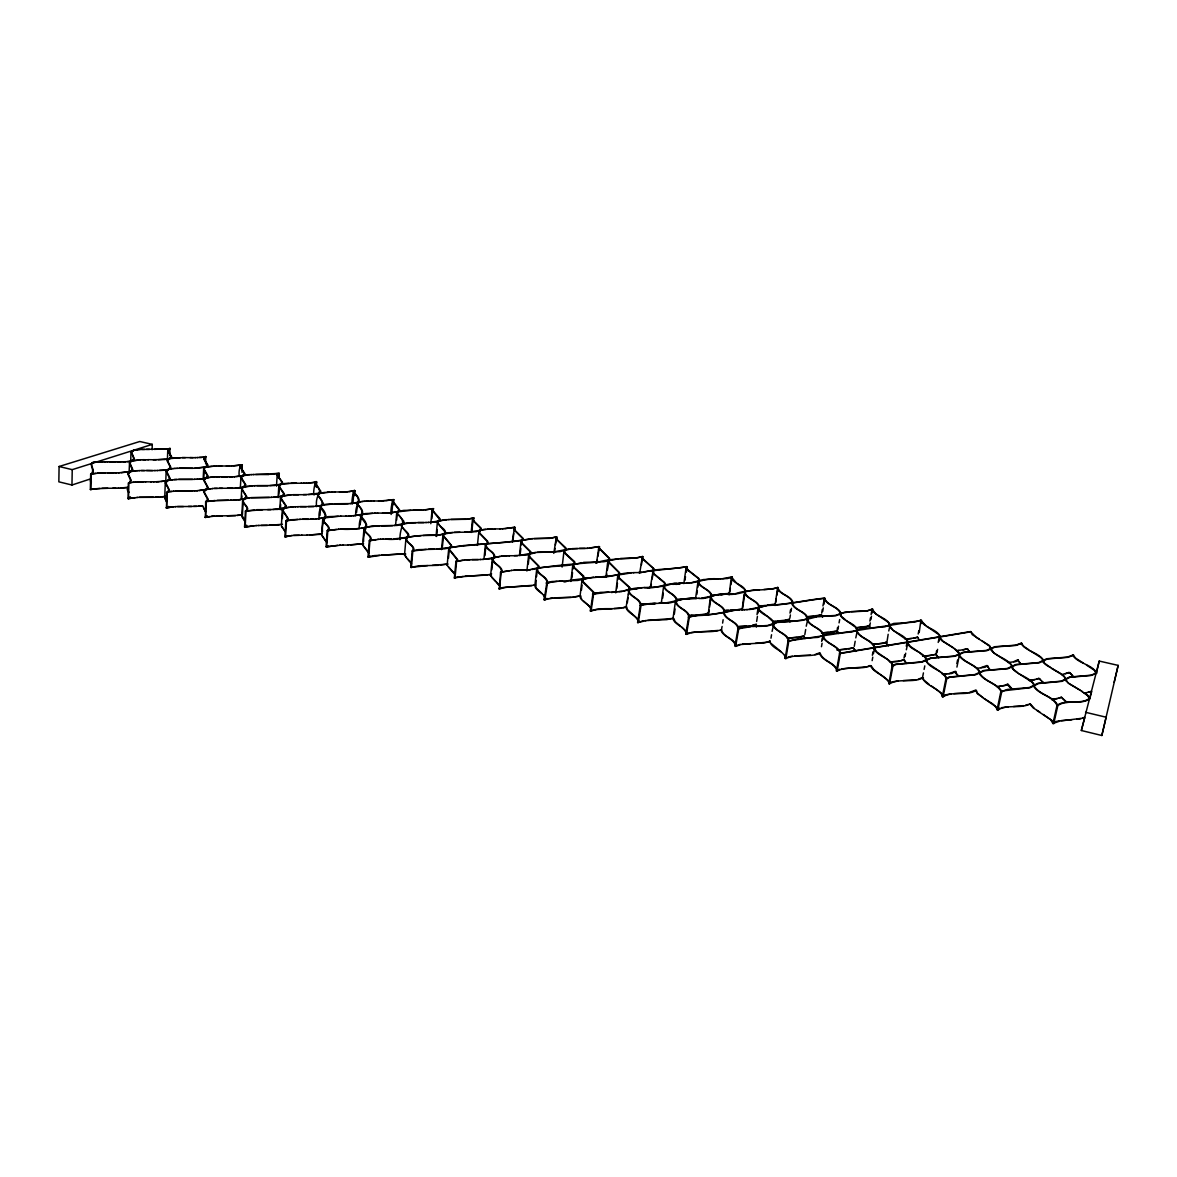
<?xml version="1.0" encoding="UTF-8"?>
<svg xmlns="http://www.w3.org/2000/svg" width="1177" height="1177" viewBox="0 0 1177 1177"><rect width="100%" height="100%" fill="white"/><g stroke="black" fill="none" stroke-linecap="round" stroke-linejoin="round"><path stroke-width="1.5" d="M981.132 696.24L977.175 692.885L976.366 690.296C966.7 696.504 952.767 690.575 943.101 696.813L942.321 696.622L945.911 678.791L948.839 677.084L974.762 674.583L983.678 670.522L1007.232 668.492L1015.736 664.534L1038.658 662.577L1046.765 658.737L1067.274 657.149L1072.983 654.986L1075.999 658.443L1083.017 662.857M1072.983 654.986L1072.983 655.677C1078.779 663.872 1092.094 664.328 1096.817 673.156L1091.064 675.466L1070.173 677.231L1062.037 681.336L1038.673 683.499L1030.14 687.721L1003.098 690.855L1001.642 692.12L997.816 710.114L995.051 706.126L984.119 698.579M279.008 478.333L279.302 473.419L277.963 474.272L277.904 476.023L282.598 482.452L279.346 486.572L284.378 493.943L281.082 498.254L286.246 505.978L282.892 510.494L288.218 518.571L287.379 520.455L285.923 520.793L284.937 536.786L289.954 535.873M255.689 474.463L279.302 473.419L277.154 475.258L282.053 482.335L278.802 486.439L283.834 493.825L280.523 498.121L285.687 505.845L282.318 510.362L287.394 517.689L287.35 519.748L285.923 520.793L297.722 519.454M152.098 449.761L152.289 444.376L139.783 441.507L59.085 466.504L58.85 481.834L71.959 485.012L91.056 478.745M282.318 509.685L281.362 526.09L285.408 531.945M71.959 485.012L72.238 469.652L152.289 444.376M730.888 584.719L732.344 577.068L731.314 577.466C733.242 584.13 743.923 584.528 745.791 591.31L745.026 592.487C747.027 599.24 757.532 600.079 759.503 606.876L758.753 608.818L759.739 610.466L767.831 616.674M736.699 583.248L744.232 588.956L745.144 590.501L744.364 592.325C746.35 599.078 756.855 599.932 758.827 606.714L758.076 607.95C760.283 615.321 771.7 615.909 773.936 623.236L772.097 631.372M755.413 624.619L756.37 627.032M467.946 519.013L474.081 517.983L473.11 518.969L473.772 520.97L481.143 528.252L479.613 532.99L487.734 541.376L487.969 542.759L486.013 544.951C486.719 550.086 494.222 551.439 494.914 556.589L492.928 558.913C493.707 564.254 501.446 565.725 502.196 571.11L501.211 572.331L499.445 588.941L500.563 572.169L501.549 570.948C500.813 565.578 493.06 564.107 492.31 558.751L494.281 556.441C493.604 551.292 486.101 549.939 485.395 544.819L487.366 542.612L487.131 541.243L479.024 532.857L480.554 528.12L473.183 520.822L472.536 518.836L473.492 517.851L473.743 521.367M491.236 575.2L491.486 576.701M129.073 472.668L129.558 462.12L133.884 458.839L131.162 451.63L134.399 450.026L140.048 449.57M130.132 482.835L128.837 483.188L128.381 498.724L128.293 483.07L131.706 482.541M130.706 461.34L130.971 452.174M492.31 558.751L490.603 575.759L499.519 585.969M166.472 501.799L164.721 497.989L165.28 482.599L169.635 478.45L166.148 471.315L170.385 467.357L166.972 460.516L171.121 456.735L167.825 450.762L169.797 448.363L170.032 455.705M165.78 481.364L166.148 471.315M167.428 459.236L167.767 450.173M168.635 448.672L170.297 448.481L168.34 450.879L171.636 456.853L167.487 460.634L170.915 467.475L166.678 471.433L170.165 478.583L165.825 482.732L169.385 490.206L167.163 492.369L166.59 508.008L166.619 492.236C171.916 490.191 165.516 485.836 165.28 482.599M203.165 478.936L203.709 468.431L207.461 465.121L203.724 459.001L205.504 456.529L205.695 463.929M203.695 479.054L204.224 468.549L207.976 465.239L204.239 459.118L206.019 456.647L204.371 456.853M205.342 460.178L205.504 456.529M204.121 469.123L208.064 476.141L204.136 480.216L208.167 487.543L204.136 491.824L208.255 499.489L206.21 501.711L205.504 517.468L205.651 501.579L207.696 499.342L203.577 491.692L207.623 487.425L203.592 480.098L207.535 476.023L203.606 469.005M239.564 476.553C237.21 470.535 243.565 455.852 241.962 472.286M240.358 487.646L240.932 477.053L244.433 473.654L240.064 466.754M241.638 468.505L241.815 464.841L233.664 465.871M241.182 499.225L241.771 488.411L245.346 484.836L240.873 477.641M241.726 499.357L241.903 495.958M245.39 522.25L241.771 516.556L242.639 500.284L246.287 496.547L241.712 489.029M242.418 514.952L243.212 500.416L246.846 496.679L242.418 489.838L242.624 487.969L245.89 484.968L241.403 477.774L244.963 473.772L240.755 467.504L242.344 464.959L231.369 465.93M276.492 486.189L277.169 474.684M278.478 478.215L278.772 473.301L270.681 474.36M278.125 497.562L278.817 485.836M278.861 494.34L279.361 485.954M279.817 509.464L280.523 497.488M280.376 509.597L280.67 504.462M280.876 501.034L281.082 497.621M282.362 518.557L282.892 509.832M314.097 494.899C312.243 493.604 317.069 471.58 316.569 486.969M316.024 486.837L316.348 481.893L312.332 482.732M316.584 506.581C314.789 492.707 325.146 493.369 314.877 483.32M319.173 518.792C317.555 504.668 327.809 505.095 317.378 494.767M319.982 515.482L320.571 506.875L323.616 503.741L317.967 495.517L320.894 491.295L315.701 484.689L315.642 482.908L316.893 482.026L308.359 483.011M326.838 542.671L321.659 535.094L322.748 519.278L325.808 515.305L319.997 506.728M322.483 531.724C321.056 517.321 331.164 517.512 320.571 506.875M731.962 577.613L735.978 582.424M352.364 503.771C350.658 502.814 355.366 480.069 354.777 495.752M353.041 502.241L353.791 492.236L355.16 490.765L346.7 491.809M355.748 515.761C354.821 501.932 363.811 501.888 353.232 492.118M356.557 512.495C357.367 500.784 362.987 501.24 353.791 492.236M359.279 528.296C358.558 514.187 367.371 513.922 356.631 503.859M360.118 524.957C361.133 512.995 366.503 513.231 357.205 503.991M369.004 553.602L362.693 544.98L363.928 529.032L366.68 524.942L360.191 516.159M363.561 541.582C363.09 527.178 371.667 526.649 360.78 516.291M720.898 629.68C722.516 636.963 733.757 638.184 735.36 645.511L735.654 646.379L740.951 644.51L750.632 643.745M391.176 514.481C389.822 511.024 394.074 490.971 393.677 504.698M391.867 512.937L392.838 501.196L394.089 499.681L381.024 500.887M395.604 525.104L396.737 512.525L399.135 509.965L392.279 501.064M396.62 520.102L397.311 512.657L399.709 510.097L392.838 501.196M399.959 539.728C399.533 524.662 408.169 523.25 396.605 513.113M411.494 563.901L404.52 555.044L405.903 538.978L408.331 534.77L401.151 525.751M242.388 516.026L245.331 521.543M430.797 523.691L432.106 509.582L433.151 508.611L433.416 512.113M431.827 518.748L432.68 509.715L433.724 508.744L423.176 509.965M432.856 511.98L433.151 508.611L425.441 509.876M436.049 536.344L437.403 521.941L439.595 519.292L432.018 510.171M436.638 536.477L437.27 529.591M441.552 549.6L442.935 534.873L445.156 532.107L437.314 522.544M442.478 546.231L443.538 535.02L445.671 532.872C445.45 528.12 438.227 526.81 437.991 522.073L440.095 520.043L439.992 518.763L432.592 510.303M454.808 574.391L447.142 565.298L448.746 548.438L450.909 546.187L450.762 544.789L442.861 535.52M448.437 558.251L449.364 548.585L451.585 545.672L443.464 535.653M923.356 679.144L923.342 677.569C913.352 683.513 899.566 677.805 889.562 683.793L888.812 683.616L892.151 665.917L895.226 664.284L921.356 661.915L930.61 658.002L954.341 656.089L963.169 652.279L986.267 650.44L994.712 646.732L1015.368 645.231L1021.268 643.157L1023.975 646.511L1028.669 649.675M471.183 532.445L472.536 518.836M471.933 530.871L473.11 518.969M1021.268 643.157L1021.209 643.819C1026.594 651.499 1038.188 652.338 1043.528 660.12L1044.529 663.225L1050.546 667.521M477.421 545.407L478.818 531.518M1013.632 661.709L1017.678 659.841L1018.649 661.474M483.953 558.987L485.395 544.819M484.924 555.588L486.013 544.951M1017.678 659.841L1020.945 664.122M491.809 569.771L492.928 558.913M686.515 572.022L686.632 566.608L686.103 567.755L687.633 570.036L698.167 578.319L698.961 579.834L697.932 582.262C700.58 588.162 709.702 589.265 711.276 595.606L710.422 596.798C711.997 603.654 722.781 604.625 724.311 611.51L723.472 612.776C725.194 619.955 736.346 621.044 738.053 628.253L734.948 646.202L740.245 644.349M638.493 572.493C654.662 570.315 671.081 568.932 687.265 566.755L686.75 567.903L688.265 570.183L698.829 578.481L699.609 579.981L698.594 582.409C701.242 588.309 710.364 589.412 711.953 595.753L711.099 596.96C712.673 603.816 723.458 604.787 725.003 611.672L724.179 612.937C725.9 620.117 737.052 621.206 738.759 628.43L735.654 646.379L736.066 645.687C734.566 637.448 718.794 636.374 722.104 626.473M447.142 565.298L447.598 563.989M512.216 541.964L514.57 527.237L514.79 530.798M512.995 540.39L513.731 533.534M519.469 555.279L520.999 541.288L522.75 538.492L514.496 530.312L513.687 528.267M520.263 553.661L520.837 548.423M521.22 544.922L521.602 541.435L523.353 538.639L515.099 530.444L514.275 528.399L515.158 527.37L502.402 528.767M526.884 571.007L528.664 554.941L530.415 551.998L521.867 543.436L520.999 541.288M528.296 564.018L529.297 555.088L531.048 552.145L522.47 543.568L521.602 541.435M552.822 598.151L544.142 599.814C546.996 593.782 535.417 591.545 534.858 585.69L536.712 569.271L538.463 566.181L529.576 557.192L528.664 554.941M535.873 587.382L536.123 580.379M536.535 576.73L537.359 569.433L539.095 566.328L530.209 557.339L529.297 555.088M553.793 553.381L556.397 536.815L556.603 540.39M554.602 551.807L555 548.35M555.397 544.907L557.001 536.947L549.615 538.36L531.739 538.654M562.106 567.093L563.974 551.248L565.504 548.364L555.603 537.874M570.83 581.453L572.772 565.269L574.288 562.238L565.019 553.44L563.974 551.248M571.89 578.01L572.537 572.611M572.978 569.021L573.405 565.416L575.009 563.077L574.538 561.62L565.637 553.587L564.607 551.38L566.196 549.159L565.769 547.776L557.192 540.111L556.206 538.007M612.099 608.73L596.768 609.554L590.398 611.054C592.678 604.654 580.997 602.624 579.981 596.548L582.012 580.011L583.498 576.804L573.876 567.579L572.772 565.269M581.438 590.089L582.056 585.116M599.181 550.159L599.005 546.555L596.533 562.68M598.578 550.027L599.005 546.555L589.5 548.144M597.386 559.943L597.151 562.827M597.828 556.471L599.623 546.702L587.102 548.232M997.919 709.304L997.816 710.114C1007.071 703.978 1020.165 709.054 1030.052 703.993M598.299 547.643L609.068 558.413L607.788 561.385L605.949 576.715M606.832 573.949L606.567 576.862M607.288 570.404L609.701 558.56L598.902 547.791M615.762 592.855L617.734 575.803L618.999 572.669L607.788 561.385M616.748 588.632L617.454 583.203M617.925 579.57L619.646 572.831L608.406 561.532M695.563 598.46L698.02 581.615M646.011 620.735L637.596 622.53L638.125 621.883C637.493 615.291 627.871 613.82 626.002 607.612L629.43 587.647L619.028 578.172L617.734 575.803M627.326 602.771L627.988 597.769M628.43 594.444L630.092 587.809L619.69 578.334L618.381 575.95M639.67 573.361L642.407 556.486L642.568 560.12M641.48 564.754L642.407 556.486L637.272 557.839L620.485 558.457M641.789 557.604L653.456 568.668L650.366 587.161M651.352 584.38L651.013 587.308M652.087 579.01L654.103 568.815L643.745 559.972L642.407 557.751L643.039 556.633C628.518 559.781 613.158 557.721 598.813 561.944M687.03 632.991L685.764 634.241L688.722 616.454C687.648 609.48 676.554 608.347 675.451 601.403L676.392 600.182C675.23 593.752 665.902 592.546 663.593 586.543L664.784 584.057L664.078 582.512L653.838 574.038L652.426 571.728M663.593 586.543L661.43 602.286M662.651 598.196L663.342 593.267M689.354 632.785L685.764 634.241L686.235 633.579C685.043 626.752 675.318 625.296 672.95 618.911L675.333 602.109M674.333 614.026L675.054 608.995M683.837 583.615L686.103 567.755M684.97 580.246L685.485 576.715M686.235 571.433L686.75 567.903M696.828 594.356L697.358 590.751M697.887 587.161L698.667 581.762M710.422 596.798L708.142 614.821M708.628 613.497L709.128 610.186M709.554 607.155L711.099 596.96M722.619 623.089L723.134 619.705M731.314 577.466L729.107 594.812M729.799 591.81L730.343 588.265M744.085 594.15L742.084 610.098M742.481 608.803L745.026 592.487M757.017 614.615L758.076 607.95M756.634 621.441L757.429 616.439M757.973 613.114L758.768 608.112M777.717 591.148L777.644 587.426L775.025 605.493M775.643 602.447L776.217 598.872M776.805 595.297L778.306 587.573C764.359 591.075 749.234 588.883 735.507 593.664M673.744 618.352L675.186 621.706L680.262 625.958M653.073 571.875L654.486 574.199L664.74 582.674L665.446 584.204L664.255 586.69C666.565 592.693 675.892 593.914 677.069 600.344L676.128 601.565C677.246 608.509 688.324 609.642 689.428 616.63L686.456 634.418C697.299 629.621 710.084 633.682 721.221 629.769M770.979 638.184L771.538 634.771M789.988 613.129L790.532 609.848M789.855 618.219L790.4 614.924M790.944 611.643L791.488 608.362M203.003 506.537L205.534 511.921M804.818 634.609L805.671 629.563M806.245 626.208L808.025 618.219C805.48 611.231 794.872 610.377 792.312 603.433L792.96 602.212C790.606 595.533 780.351 594.782 777.968 588.147M821.693 613.129L822.311 609.524M822.944 605.934L824.474 598.137L823.929 604.287M822.679 611.481L823.297 607.876M821.649 641.377L822.237 637.949M821.472 646.703L822.076 643.275M822.664 639.832L823.885 635.05C821.134 627.738 810.159 626.752 807.393 619.485M837.494 627.665L836.994 631.711L838.186 633.403M837.906 629.489L838.48 626.179M839.069 622.868L839.657 619.558M854.267 646.335L855.179 641.259M855.797 637.875L857.533 629.783C854.325 622.324 843.1 621.765 839.834 614.423L840.378 613.173C837.465 606.332 827.107 605.537 824.18 598.725M869.891 621.088L870.494 617.837M871.083 614.571L871.686 611.304M869.685 626.149L870.289 622.883M870.877 619.617L871.48 616.351M872.069 613.085L872.216 609.053L867.714 610.686L851.265 611.599M872.363 655.251L872.996 651.778M872.142 660.621L872.775 657.149M873.422 653.691L874.864 647.1C871.51 639.597 860.387 638.567 857.018 631.107M404.52 555.044L405.079 553.764M886.752 643.407L888.164 634.315M888.782 630.975L890.165 624.678C886.546 617.469 875.776 616.601 871.98 609.671L872.216 609.053M903.995 658.134L904.657 654.721M906.275 646.188L907.349 641.421L906.628 639.802L893.019 630.225M905.054 656.604L905.702 653.191M906.364 649.778L908.07 641.597C904.216 634.05 893.049 633.049 889.018 625.796L889.297 623.795L887.973 622.103L875.762 613.864M870.789 665.711C860.196 670.154 847.322 665.638 837.171 671.052L836.435 670.875L839.554 653.323C883.28 645.996 927.005 638.861 970.584 631.563L975.733 636.816M918.192 633.991L918.825 630.695M919.208 632.505L920.914 620.205L914.661 622.118L893.755 623.442L884.677 626.885L861.284 628.503L851.81 632.049L827.784 633.741L817.883 637.375L800.198 638.493M920.988 623.648L921.62 620.367C877.174 627.253 832.654 634.535 788.046 640.994L785.147 658.414L785.883 658.59C796.285 653.382 809.114 657.737 819.898 653.485M970.584 631.563L972.276 634.668L979.249 639.008M922.739 676.378L923.43 672.891M924.107 669.389L924.798 665.902M938.76 657.811L936.083 655L936.539 650.866M938.201 642.451L939.526 636.095L938.731 634.521L926.49 626.193M936.921 652.72L937.583 649.351M939.246 640.95L940.246 636.257C936.083 628.812 925.004 628.062 920.738 620.823L920.914 620.205M956.886 663.475L957.578 660.032M956.93 667.094L959.667 653.647L954.341 648.762M1081.339 730.505L1099.23 661.062L1118.15 665.388L1101.834 735.493L1081.339 730.505L1084.591 718.235M1096.493 672.876L1099.23 661.062M1114.148 682.322L1118.15 665.388M1101.834 735.493L1106.145 717.22L1085.547 712.291M165.413 497.488L165.324 498.813M164.721 497.989L165.28 496.797M935.877 654.221L934.553 654.633M626.841 607.067L626.826 608.553M1090.182 697.211L1091.579 691.958M886.605 642.657L873.231 644.54M580.864 596.018L580.732 597.46M545.687 598.681L544.804 599.976L547.629 581.968C546.422 576.406 538.58 574.965 537.359 569.433M91.159 479.613L91.335 482.305M499.798 587.529L498.813 588.794L501.152 587.867M500.446 587.691L499.445 588.941L505.389 587.397L535.447 585.101M246.39 525.295L244.566 526.972L245.405 511.098C250.436 508.376 243.065 504.344 242.58 500.931M246.964 525.442L244.566 526.972L256.424 525.619M490.618 575.053L491.603 573.846L489.294 574.729M207.446 515.85L205.504 517.468L210.065 516.482M1073.733 655.162L1068.025 657.31L1047.515 658.914L1039.423 662.754L1016.487 664.711L1007.998 668.668L984.443 670.699L975.542 674.774L949.618 677.275L946.691 678.967L943.101 696.813L941.438 693.135L931.154 685.794M168.649 506.434L166.59 508.008L171.224 507.066M405.682 553.911L405.123 555.191L406.286 557.604M997.537 709.216L997.022 709.922L1000.95 691.149C996.051 682.881 984.046 681.512 979.117 673.288L979.367 671.802C974.777 663.916 963.242 662.71 958.622 654.883L958.667 652.691L955.842 649.836M1018.414 660.017L1015.913 661.533L1008.115 662.548M130.559 497.194L128.381 498.724L135.164 497.621M130.014 497.062L127.852 498.592L137.474 497.503M369.284 555.838L368.018 556.986L369.298 540.758C373.756 536.638 364.179 533.402 363.928 529.032M369.887 555.985L368.018 556.986L374.286 555.603L405.359 553.837M1022.004 643.319L1016.104 645.393L995.448 646.909L987.017 650.616L963.919 652.455L955.077 656.266L931.36 658.178L922.106 662.092L895.991 664.461L892.916 666.094L889.562 683.793L889.635 682.189M127.866 487.793L127.248 489.632L128.72 492.663M327.441 545.687L326.088 546.79L327.206 530.68C332.002 526.943 322.733 523.471 322.748 519.278M328.03 545.819L326.088 546.79L340.359 545.231M91.129 478.951L90.364 480.746L91.188 482.938M971.305 631.725C927.726 639.037 884.015 646.173 840.29 653.5L837.171 671.052L837.465 670.331C834.625 662.548 823.15 661.312 820.281 653.573M591.634 610.598L591.06 611.216L593.855 592.281L583.159 581.703L583.748 576.156L574.508 567.726L573.405 565.416M286.953 535.859L285.525 536.933L286.511 520.94L289.174 520.175M872.907 609.215L866.478 611.069L844.777 612.143L835.405 615.468L818.545 616.424M206.519 516.32L204.945 517.336L214.42 516.144M455.072 577.407L454.351 577.981L463.267 576.45M455.69 577.569L454.984 578.128L456.573 561.65L457.721 559.752L449.29 549.262M824.474 598.137C805.495 600.152 787.001 604.566 767.728 605.302M825.136 598.284C806.171 600.314 787.678 604.713 768.419 605.449M167.693 506.89L166.045 507.875L173.299 506.875M756.473 624.148L751.441 625.855L739.377 626.65M411.523 566.828L410.773 567.388L427.531 565.607M412.141 566.976L411.391 567.535L412.818 551.174C418.085 546.128 401.386 541.508 408.537 536.859C410.979 531.592 396.634 527.737 404.167 523.177L403.755 521.146L397.179 513.246M1084.664 717.131L1082.59 718.25M777.644 587.426L772.862 588.927L763.873 589.5M1054.268 722.163L1052.929 723.517L1059.977 721.045L1084.635 717.926M129.308 482.629L130.647 480.29L127.675 473.684L132.324 469.652L129.352 462.693M1060.977 697.211L1058.903 698.27M1061.757 697.402L1051.62 699.653M1069.525 672.582L1062.14 674.436M1068.775 672.42L1065.303 673.744M732.344 577.068L727.445 578.525L720.25 578.819M731.697 576.907L722.619 578.716M1038.526 678.349L1036.466 679.335M1039.276 678.526L1029.301 680.615M1008.071 684.646L997.758 686.809M686.632 566.608C672.494 569.727 657.457 568.094 643.495 572.316M285.805 536.285L284.937 536.786L291.984 535.653M967.42 648.865L957.416 650.734M936.201 654.309L925.887 656.236M903.289 659.753L900.964 660.694M904.01 659.914L898.022 661.503L890.062 661.871M870.053 665.535L867.626 666.52M917.177 637.184L913.381 638.375M917.883 637.346L905.275 639.258M884.545 642.877L886.119 641.833L886.046 643.231L888.488 645.967M852.869 647.762L848.749 649.027M853.575 647.938L837.538 650.087M556.397 536.815L551.042 538.066L534.152 538.58M869.317 626.061L855.87 627.738M455.396 577.495L454.351 577.981L455.94 561.503L457.103 559.605L448.672 549.115M787.016 657.266L785.147 658.414L785.515 657.693C783.308 650.145 771.965 648.939 769.729 641.421L770.096 640.744L768.243 641.833M837.244 631.049L821.502 633.049M803.464 636.036L799.257 637.243M804.171 636.198L787.957 638.258M514.57 527.237L504.815 528.708M770.052 641.494L763.593 643.01L742.363 644.069M821.693 614.997L808.113 616.586M821.031 614.85L817.029 615.939M789.223 619.779L772.642 621.515M755.06 624.531L752.515 625.384M91.379 489.043L90.349 489.47L90.673 474.051C97.5 469.785 82.743 460.222 100.442 462.134M91.909 489.176L90.349 489.47L100.03 488.426M473.492 517.851L469.755 518.822M774.996 604.154C765.094 604.698 756.531 609.863 746.586 609.524M742.128 608.715C724.62 612.437 707.48 616.513 689.089 615.38M1090.873 691.385L1088.166 692.238M1091.638 691.561L1084.959 692.988M706.465 613.703L707.598 613.261M708.274 613.408L699.521 614.938M673.376 618.263L666.697 619.646L645.334 620.559M1028.389 704.405L1025.461 705.317M727.46 593.767L728.534 593.355M729.181 593.502L720.854 594.885M998.479 708.613L999.803 708.113M695.96 597.872L677.158 599.667M661.739 602.359L659.076 603.154M393.53 499.548L385.718 500.755M625.826 606.832L623.045 607.641M626.488 606.994C614.821 610.657 601.8 606.479 590.398 611.054L593.179 592.119L583.174 582.438L582.012 580.011M359.647 502.079L349.952 503.55M650.675 587.22L648.041 587.97M616.115 591.516L611.554 592.561M354.601 490.647L348.789 491.692M580.511 595.945L572.978 597.063M605.052 577.186L606.243 576.789M965.817 649.189L963.007 649.925M533.519 585.366L534.799 584.954M595.65 563.121L596.827 562.753M839.642 669.242L836.435 670.875L836.729 670.14C833.89 662.371 822.414 661.136 819.56 653.397L819.869 652.705L814.911 654.603M242.374 487.278L252.54 485.895M491.236 574.479L456.764 577.083M168.443 492.001L167.163 492.369M204.386 478.392L210.492 477.332M447.893 564.063L432.43 565.343M835.538 631.358L830.521 632.314M167.06 469.667L171.504 468.843M92.189 489.249L90.879 489.603L91.203 474.184C98.221 471.241 84.097 460.972 98.382 462.281M404.756 553.69L381.583 555.206M477.553 531.239L483.57 529.444L492.78 529.062M1055.548 721.633L1059.182 720.839M130.397 461.09L140.843 459.854M363.031 543.656L350.702 544.907M363.619 543.803L348.009 544.951M671.508 618.558L647.718 620.382M322.086 533.814L309.683 535.005M282.465 524.295L269.415 525.28M360.986 501.77L353.983 503.241M324.602 504.595L317.908 506.242L308.256 506.566M578.613 596.209L575.126 596.842M917.942 679.423L922.591 677.378L922.4 678.129C926.534 686.279 938.378 687.648 942.497 695.842L942.321 696.622L945.263 694.871L951.296 693.886M548.055 598.49L544.142 599.814L546.967 581.806C545.775 576.259 537.933 574.803 536.712 569.271M316.422 493.928L329.84 492.148M933.258 655.059L922.665 656.192M241.785 499.416L248.862 497.797L269.356 497.43M206.887 501.196L228.515 500.269M165.663 496.208L162.352 496.753M883.221 643.289L872.525 644.363M167.884 491.868L171.813 491.456M788.487 656.84L792.401 656.207M202.915 478.671L208.756 477.553M168.708 480.172L176.83 479.51M166.766 481.01L156.114 481.731M445.921 564.298L440.124 565.048M128.293 487.234L120.613 488.028M766.771 642.245L755.384 643.333M169.488 468.99L173.24 468.637M165.574 469.932L167.59 469.785M1080.986 718.691L1076.823 719.324M202.959 457.103L204.886 456.97M133.339 471.168L118.568 472.816M784.397 620.75L789.223 619.073L789.973 622.059M166.413 459.192L173.402 457.853L185.319 457.676M717.882 630.475L691.208 632.461M128.881 461.34L138.651 459.957M440.036 534.858L447.951 532.754L459.986 532.298M169.15 448.79L154.202 449.364M1001.48 707.686L1008.233 706.847M1057.314 698.667L1053.238 699.256M442.905 520.057L435.152 522.044L428.266 522.353M643.172 620.809L637.596 622.53L640.406 604.904C639.699 598.402 630.151 597.048 628.194 590.942M321.233 534.299L306.976 535.049M361.148 528.37L371.505 526.09L392.5 525.692M1034.907 679.703L1030.89 680.247M969.127 692.547L975.601 690.119L977.425 693.739L982.942 697.49M948.897 673.627L955.297 671.346L955.386 672.891L958.225 675.848M623.354 591.251C638.905 585.013 656.589 589.795 672.185 583.718M980.838 667.712L986.973 665.505L990.078 669.89M360.427 501.637L362.604 501.534M288.909 507.258L272.932 509.479M279.64 509.053L290.91 507.066M240.961 514.996L237.18 515.452M241.52 515.129L227.176 515.776M841.423 668.874L865.889 666.873M899.272 661.047L892.622 661.724M531.901 585.705L502.814 587.514M202.753 505.801L198.398 506.11M277.904 496.871L291.102 494.884M249.421 497.93L237.989 499.842M200.428 505.919L202.209 505.669M276.257 485.233L284.599 483.526L296.472 483.247M531.827 569.536C553.205 565.048 575.215 564.018 596.989 562.179M164.677 496.65L160.307 496.929M248.391 486.175L237.21 487.969M241.476 487.705L235.003 488.087M487.661 575.053L465.062 576.142M210.639 488.779L196.794 490.735M169.444 491.559L173.902 491.28M127.278 487.646L118.156 488.102M203.444 478.804L199.178 479.054M247.42 474.934L234.311 476.729M462.649 560.223L455.94 561.503L464.871 560.031M499.769 556.353L489.97 558.898L482.805 559.325M535.815 552.587L526.384 555.088L514.261 555.632M570.816 548.938L559.943 551.616L537.286 552.278M93.248 488.823L107.857 488.293M172.548 479.789L160.852 481.555M131.177 482.408L133.56 482.32M1023.49 705.641L1013.515 706.494M166.104 470.064L159.586 470.403M95.984 473.331L90.673 474.051L98.088 473.183M135.134 470.962L121.025 472.757M203.474 457.22L199.384 457.426M127.116 461.546L129.411 461.472M485.998 529.385L469.711 531.975M438.138 535.079L452.571 532.519M476.567 531.651L464.665 532.092M376.184 539.566L369.298 540.758L378.435 539.404M138.092 449.702L133.707 450.438L131.486 452.292L134.413 458.971L129.882 462.811L132.854 469.785L128.205 473.816L131.191 480.422L128.837 483.188M167.722 449.025L146.478 449.32M408.949 523L397.046 525.442L381.319 525.722M621.176 607.935L614.1 608.465M897.992 680.983L891.886 681.924L888.812 683.616L889.047 682.851C885.575 674.862 873.937 673.582 870.436 665.638M915.927 679.717L903.142 680.615M392.029 512.686L403.682 510.391L421.322 510.141M279.273 524.898L261.191 525.383M290.366 519.778L300.341 519.395M318.011 518.822L328.574 516.629L340.962 516.232M679.335 583.895L672.773 584.351M691.311 582.733L703.508 579.555L720.898 578.966M679.982 584.042L675.789 584.38M549.983 598.21L571.242 597.386M325.705 504.227L348.186 503.771M362.045 501.402L364.487 501.343M315.377 506.301L332.723 503.947M563.974 581.938L566.078 581.732M1061.419 720.559L1071.806 719.75M846.749 649.292L836.818 649.925M911.484 638.625L907.026 638.979M288.939 495.002L273.741 497.18M240.579 499.798L233.267 500.063M325.426 492.339L308.389 494.531M315.333 494.296L303.298 494.59M581.806 562.65C564.901 567.741 546.599 565.019 529.65 569.727M509.376 570.654L500.563 572.169L511.804 570.507M797.226 637.493L787.266 638.081M798.389 638.831L788.781 641.171L785.883 658.59L786.207 657.075M212.654 488.602L199.06 490.618M501.932 556.162L485.218 559.178M996.993 686.618L1005.143 685.485L1007.792 683.822L1008.027 685.397L1011.117 688.442M966.861 692.797L953.782 693.68M816.823 616.733C803.95 620.691 790.591 621.736 776.879 622.456C765.109 629.71 749.896 623.457 737.641 628.93L750.691 626.694M782.411 620.985L777.776 621.309M133.016 482.187L135.649 482.143M209.947 477.2L212.463 477.171M249.333 474.787L236.474 476.626M201.708 479.024L196.956 479.171M849.588 611.893L842.452 612.967L836.097 615.63L811.88 616.983L802.096 620.397L777.953 621.986L767.742 625.487L752.647 626.414M212.272 466.239L194.764 468.166M164.339 470.27L157.174 470.462M530.077 538.919C507.92 542.7 485.336 543.715 462.885 545.598M768.301 605.272L749.058 609.392M735.228 609.877C720.765 613.04 706.362 616.071 691.09 615.115M698.226 614.953L688.251 617.101L698.932 615.115M698.844 614.791L701.139 614.6M977.057 668.301L985.075 667.241L987.709 665.682L987.886 667.182M944.263 674.038L946.676 673.862M134.605 470.829L137.179 470.8M172.71 468.52L175.226 468.49M438.727 535.211L423.029 535.535M666.02 602.83C677.158 601.138 687.721 596.665 699.491 598.46M655.177 603.654L642.421 604.213M127.631 461.664L122.864 461.781M165.207 459.516L153.113 459.692M201.811 457.412L197.265 457.515M722.398 594.576L710.893 595.253M686.382 598.946C678.335 598.666 671.758 604.551 663.475 602.962M686.706 599.137L688.957 598.975M701.301 598.181C712.1 596.415 722.325 592.34 733.757 593.944M650.719 603.624L639.891 605.537L645.482 603.86L661.474 603.212M652.205 603.669L654.515 603.507M359.75 528.723L338.314 529.135M291.396 535.506L299.326 535.3M956.71 650.557L959.02 650.395M444.17 519.734L449.128 519.631M446.848 519.719L430.591 522.264M468.52 519.145L450.982 519.425M336.445 529.385L327.206 530.68L338.902 529.282M394.28 525.457L406.448 523.074L415.922 522.691M618.837 591.619L642.024 587.779M621.883 591.619L613.585 591.84M573.626 597.225L554.573 597.828M794.74 655.972L810.526 655.089M253.952 525.722L245.14 527.119L245.978 511.23C251.01 508.508 243.624 504.477 243.153 501.078M389.896 512.819L411.082 510.244M353.365 515.85L365.709 513.555L375.198 513.216M315.774 518.969L338.299 516.262M593.561 577.068L577.804 580.438L559.119 581.055M557.192 581.32L546.069 583.071L551.925 581.526L562.474 581.129M278.199 509.391L267.606 509.567M211.566 516.159L216.892 516.056M858.327 627.621L866.36 626.738L869.229 625.37L870.377 628.356M828.314 632.505L823.4 632.77M942.453 674.377L951.604 673.509L956.033 671.523L956.136 673.067M363.928 501.225L368.887 501.137M290.336 506.934L293.132 506.934M352.644 503.565L334.651 503.771M254.82 509.921L245.405 511.098L262.648 509.744M172.754 506.743L175.594 506.743M198.942 506.242L193.675 506.331M530.297 569.889L513.76 570.242M746.424 626.12L738.685 626.488M250.863 497.621L271.902 497.385M215.141 500.446L206.21 501.711M276.507 497.18L271.343 497.253M618.705 558.692L603.772 561.767L583.483 562.371M813.616 616.513L806.245 616.836M160.837 497.062L155.57 497.135M501.299 556.015L506.846 555.941M519.41 555.485L535.182 552.454L553.131 551.998M464.253 559.884L469.917 559.796M310.993 483.026L306.079 483.085M212.11 488.484L217.318 488.411M274.874 485.527L256.866 485.66M173.343 491.147L192.278 490.986M572.243 548.629L585.204 548.423M554.97 551.763L568.403 549.026L577.524 548.57M763.77 605.567L766.124 605.434M730.564 610.172L732.991 610.039M733.521 610.054L739.318 609.966M734.213 610.216L736.699 610.083M289.159 483.364L269.842 485.586M249.804 485.88L254.894 485.821M379.582 555.441L368.622 557.133L369.902 540.905C374.36 536.771 364.767 533.549 364.517 529.179M135.105 482.011L137.944 482.026M532.342 538.801L511.936 541.773M460.957 545.819L444.45 548.82L428.384 549.203M698.814 598.299C707.642 599.799 714.645 593.311 723.414 594.282M248.803 474.655L251.466 474.684M211.919 477.053L214.655 477.068M174.034 479.495L192.542 479.392M337.755 545.319L326.676 546.937L327.809 530.827C332.591 527.075 323.322 523.603 323.322 519.41M97.544 473.051L105.518 472.977M436.579 535.373C421.984 534.152 408.11 537.551 393.854 538.889M377.832 539.257L380.892 539.287M214.42 466.136L197.118 468.108M174.696 468.358L177.418 468.387M136.65 470.682L139.43 470.697M293.661 535.344L302.033 535.255M487.484 529.091L495.311 529.017M673.803 583.409L684.72 583.233M676.907 583.454C665.623 583.145 655.618 589.412 643.996 587.544M686.618 582.998C697.549 583.38 707.156 577.186 718.411 579.04M689.722 583.042L678.82 583.218M125.615 461.811L117.906 461.855M410.493 522.72L423.794 522.603M546.614 582.747L549.144 582.644M99.913 462.017L102.693 462.031M466.46 519.292L448.54 519.498M631.313 572.831C610.186 576.848 588.544 577.304 567.329 580.835M372.712 513.275L350.981 515.953M390.484 512.951L385.1 512.966M316.348 519.116L310.728 519.131M511.156 570.345L527.899 570.021M731.241 610.333L725.415 610.363M743.982 609.627L747.277 609.686M139.548 449.452L144.536 449.437M235.488 515.717L218.937 515.85M764.432 605.714L758.738 605.743M292.558 506.801L295.545 506.846M313.759 506.566L300.194 506.625M466.68 559.752L478.156 559.634M480.216 559.413L483.438 559.472M438.315 565.328L419.174 565.754L410.773 567.388L412.2 551.027C416.275 546.511 406.433 543.524 405.903 538.978M655.972 603.389L641.759 604.066M660.783 603.051L664.152 603.124M773.318 621.677L775.923 621.574M175.035 506.61L183.406 506.566M196.677 506.375L188.379 506.404M366.032 501.093L371.329 501.093M503.682 555.897L509.494 555.882M759.415 589.795C747.601 589.383 737.435 596.165 725.312 594.032M326.985 492.089L332.282 492.104M347.244 491.927L339.447 491.942M290.542 494.752L298.561 494.737M236.283 500.107L230.663 500.107M426.295 549.409L412.2 551.027L418.379 549.644L434.534 549.262M436.623 549.056C461.016 545.878 485.498 543.745 510.082 541.994M628.533 588.868L636.33 588.632M629.165 589.015L636.978 588.794M608.759 592.149L592.502 594.194L600.402 592.369L616.939 591.899M593.37 593.223L598.681 593.046M594.017 593.37L596.651 593.282M759.4 605.905L761.946 605.817M738.626 609.804L744.673 609.789M726.091 610.525L728.695 610.436M194.337 490.809L197.353 490.868M136.929 497.371L153.51 497.312M158.571 497.18L139.416 497.282M214.346 488.367L222.541 488.352M235.547 488.22L227.411 488.22M175.638 491.03L194.896 490.941M380.289 539.14L383.496 539.213M595.43 576.804C608.862 578.893 620.72 572.022 633.888 572.758M583.969 578.334L589.177 578.201M584.601 578.481L587.176 578.407M696.872 598.563L676.51 599.505M194.558 479.23L197.501 479.289M137.415 481.908L143.064 481.923M159.116 481.79L153.496 481.776M454.307 532.284L467.843 532.195M420.983 535.726C409.022 535.873 397.797 540.846 385.615 539.022M641.7 572.566L633.241 572.611M250.936 474.552L253.776 474.611M214.111 476.935L217.024 476.994M234.856 476.862L229.486 476.832M379.259 525.898C366.385 526.502 354.042 530.459 340.933 529.076M176.903 468.269L192.793 468.314M138.901 470.579L144.433 470.609M99.868 472.948L113.772 472.977M255.85 525.486L259.043 525.56M425.794 522.426L428.855 522.5M480.849 559.561L471.992 559.59M213.89 466.018L216.73 466.077M388.16 513.054L382.51 513.01M348.436 516.012L351.555 516.085M313.906 519.204L302.474 519.219M517.512 555.721L508.861 555.735M180.316 457.691L158.204 459.677M194.97 457.573L197.78 457.632M140.328 459.736L145.742 459.78M102.178 461.914L105.136 461.987M256.733 509.685L270.901 509.67M423.749 510.097L413.053 510.082M216.333 515.909L222.218 515.953M587.72 548.379L579.437 548.379M384.011 500.975L378.494 500.916M177.521 506.522L191.63 506.507M294.971 506.713L298.105 506.801M339.77 545.098L343.081 545.186M141.696 449.379L149.538 449.437M217.068 500.225L231.222 500.24M382.893 539.066L391.75 539.081M344.964 492.015L334.268 491.957M292.911 494.678L306.447 494.708M499.887 528.811L502.991 528.914M290.925 483.173L301.65 483.247M303.637 483.114L306.608 483.203M101.987 488.234L116.082 488.278M254.35 485.689L267.9 485.748M118.686 488.234L112.845 488.161M233.149 488.293L219.334 488.249M426.383 522.559L417.923 522.514M258.469 525.428L267.282 525.457M342.478 545.039L348.598 545.098M178.713 479.319L195.088 479.363M139.901 481.834L145.786 481.908M345.788 516.041L349.025 516.144M299.752 519.263L308.595 519.307M115.949 472.845L119.098 472.948M253.246 474.493L268.93 474.552M216.48 476.876L219.525 476.965M232.502 476.92L221.585 476.832M374.624 513.084L377.802 513.172M494.723 528.87L500.475 528.959M301.459 535.123L307.55 535.182M216.215 465.96L221.732 466.048M231.884 466.048L226.381 465.945M179.272 468.211L195.294 468.284M141.328 470.506L152.51 470.623M154.628 470.491L157.703 470.579M370.77 500.961L373.874 501.064M297.531 506.654L306.182 506.728M142.711 459.692L148.346 459.795M104.606 461.855L107.695 461.958M120.981 461.958L109.844 461.84M340.374 516.085L346.376 516.173M195.485 457.691L189.983 457.588M331.737 491.971L334.827 492.074M377.228 513.04L383.084 513.143M150.788 481.79L154.04 481.893M301.106 483.129L304.181 483.232M373.315 500.931L379.053 501.049M218.996 476.847L227.426 476.965M155.158 470.609L146.566 470.476M116.479 472.977L107.71 472.845M107.181 461.84L115.773 461.987M218.657 465.93L229.441 466.077M145.242 481.79L151.333 481.908M182.258 457.559L193.043 457.706M156.217 459.81L147.816 459.663M59.085 466.504L72.238 469.652M1086.474 665.064L1094.787 670.537L1095.655 673.612L1090.299 675.289L1069.393 677.055L1061.257 681.159L1037.893 683.307L1029.345 687.53L1007.321 689.442L1000.847 691.944L1001.745 691.34C996.831 683.072 984.825 681.689 979.897 673.465L980.132 671.979C975.527 664.108 963.992 662.886 959.373 655.045M1029.86 650.631L1040.63 657.325L1042.425 659.164L1043.043 662.165L1046.25 665.064L1060.683 673.538M1051.797 668.536L1063.831 675.76L1067.289 681.807M1080.103 690.163L1067.657 682.66M1082.237 691.443L1069.128 683.763M976.704 637.728L989.43 645.511L993.094 652.014M982.324 641.097L989.68 646.276L990.416 649.263C995.771 656.722 1007.203 658.149 1012.338 665.961L1013.206 669.139L1017.266 672.347M1018.355 673.362L1031.479 681.792L1033.332 683.778L1033.583 686.176C1038.967 694.916 1052.885 695.99 1057.02 705.376L1052.929 723.517L1050.62 719.603L1043.337 714.527M1081.442 691.252L1087.533 695.018L1090.02 698.755C1081.045 705.317 1066.833 698.961 1057.829 705.582L1053.739 723.708L1053.371 721.942M953.385 647.821L942.851 641.082L939.923 637.581M1039.821 712.026L1033.318 708.01L1029.684 703.905M1036.952 710.525L1052.591 720.913M919.046 652.264L910.468 646.541L907.658 642.951M846.543 620.838L855.444 627.15L856.709 628.871L856.297 630.931C859.666 638.39 870.789 639.42 874.128 646.923L873.643 648.321C877.336 656.428 889.356 657.384 893.152 665.358L892.151 665.917L891.68 663.431L888.149 660.238M982.162 697.299L992.814 703.949L997.596 708.407M940.423 671.905L928.3 663.563L926.785 661.665L926.946 659.414C922.842 651.499 911.013 650.734 906.937 642.774M955.077 648.939L942.115 640.921L939.187 637.419M1074.483 677.305L1069.172 672.508M1083.428 692.503L1087.931 695.901L1089.225 698.564C1080.236 705.126 1066.024 698.77 1057.02 705.376L1057.829 705.582C1053.695 696.181 1039.762 695.107 1034.362 686.368L1034.48 684.823C1029.11 676.495 1016.899 675.348 1011.411 667.227L1011.264 664.961L1009.528 663.092L993.653 652.867M887.252 659.238L877.027 652.176L874.379 648.498M920.105 653.264L925.402 657.531L925.813 660.665C930.183 668.992 942.409 670.022 946.852 678.202L945.911 678.791L945.219 676.216L941.394 672.92M1044.117 683.366L1038.923 678.438M1066.877 702.507L1061.389 697.314M845.645 619.926L841.055 616.086L841.084 613.335C838.156 606.479 827.799 605.699 824.856 598.887M929.3 684.543L923.93 680.071M925.608 625.311L921.444 620.985M781.425 651.97L770.788 643.201M1061.625 674.495L1064.964 677.511L1065.729 680.689L1068.436 682.837M768.64 617.601L772.862 621.515L772.495 624.384C774.834 631.784 786.089 632.858 788.413 640.303L788.046 640.994L789.134 640.479C786.81 633.035 775.555 631.946 773.215 624.546M1041.836 681.336L1043.219 682.41M1065.921 701.492L1062.551 698.358M970.113 652.279L967.082 648.792M681.689 627.061L686.794 632.152M1011.882 688.619L1008.468 684.734M1034.112 708.201L1030.463 704.096M875.144 613.055L872.672 609.833M892.357 629.371L889.724 625.973M583.748 601.138L591.325 608.229M541.714 593.223L536.462 588.265M1072.159 675.333L1069.922 672.685M906.437 663.504L903.671 659.841M495.797 581.379L492.015 577.554M1019.341 662.327L1020.356 663.284M855.708 651.425L853.251 647.865M496.885 582.38L499.622 585.249M988.533 668.065L989.519 669.022M968.656 650.543L969.598 651.455M409.817 561.326L407.051 558.501M956.754 673.965L957.71 674.951M919.134 639.714L917.56 637.272M905.996 662.651L904.392 660.017M454.749 573.655L448.437 567.049M325.22 540.155L322.277 535.947M543.848 595.224L545.642 597.916M889.106 681.248L873.805 669.566L871.171 665.814M410.699 562.253L411.494 563.18M855.326 650.587L854.061 648.792M838.877 633.564L837.612 631.137M822.561 617.234L821.384 614.924M326.029 541.052L326.779 541.95M283.834 529.459L285.305 531.21M638.302 619.617L627.282 609.406M369.048 552.896L363.384 545.848M1040.748 680.335L1039.674 678.614M804.994 638.611L803.832 636.124M785.118 655.221L785.824 656.192M581.129 598.284L581.791 599.181M205.489 511.215L203.562 508.023M283.157 528.591L282.156 526.972M936.804 655.162L937.378 656.03M166.472 501.122L165.574 499.548M128.764 492.001L127.969 490.471M967.803 648.954L968.053 649.704M638.787 620.514L638.272 622.707L641.097 605.066C640.376 598.563 630.828 597.21 628.871 591.104M823.267 636.404C826.239 644.01 837.627 645.128 840.584 652.794L839.554 653.323L839.848 652.602C836.891 644.952 825.518 643.848 822.546 636.227L823.164 634.874C820.428 627.562 809.452 626.591 806.686 619.323L807.319 618.043C804.788 611.069 794.181 610.216 791.621 603.271L792.283 602.065C789.929 595.385 779.674 594.635 777.306 588"/></g></svg>
